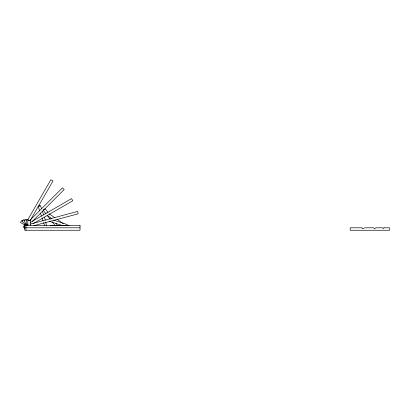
<?xml version="1.0" encoding="UTF-8"?>
<svg xmlns="http://www.w3.org/2000/svg" width="410" height="410" viewBox="0 0 410 410"><rect width="100%" height="100%" fill="white"/><g stroke="black" fill="none" stroke-linecap="round" stroke-linejoin="round"><path stroke-width="0.61" d="M24.144 226.033L25.425 223.814M27.649 219.96L50.866 179.744L52.998 180.974L30.099 220.636M24.661 225.623L26.025 224.26M29.622 220.662L62.453 187.831L64.191 189.569L32.262 221.497M43.342 210.417L45.279 208.91L48.026 212.436M27.49 224.08L23.672 226.284L24.897 228.411M30.243 222.486L71.555 198.635L72.785 200.762L33.123 223.66M38.253 206.512L40.585 205.743L41.584 208.777M28.295 224.629L24.139 225.741L24.774 228.114M30.243 224.106L77.551 211.432L78.187 213.805L33.948 225.654M50.532 225.341L66.507 225.31L68.967 225.715M24.733 227.796L80.027 227.796M53.495 220.078L65.656 224.009L68.977 225.725M49.41 221.344L62.909 225.7M22.791 221L21.73 220.385L20.5 222.512L24.759 224.972M49.149 213.83L54.976 217.761M57.093 219.186L63.217 223.691M47.247 215.511L51.952 218.684M24.661 220.411L23.79 219.54L22.053 221.282L25.528 224.757M23.355 226.93L24.661 228.232M44.792 209.284L44.608 209.044L43.152 210.176L46.053 213.902M47.217 215.399L50.317 219.381M52.254 221.871L55.355 225.854M26.614 220.324L25.999 219.263L23.872 220.488L26.332 224.747M55.98 223.158L57.467 225.895M42.389 211.201L43.593 214.84M44.398 217.269L45.397 220.303M40.001 205.933L39.903 205.646L38.156 206.22L39.637 210.709M40.431 213.103L41.42 216.101M42.015 217.894L43.004 220.893M43.598 222.686L44.593 225.684M28.526 220.749L28.208 219.56L25.835 220.196L27.106 224.946M45.792 222.138L46.366 225.833M30.263 225.341L30.263 220.426L27.808 220.426L27.808 225.341M25.963 225.341L25.963 230.256M383.965 227.796L383.447 228.565L382.31 227.796L375.867 227.796L374.525 228.841L373.715 227.796L365.095 227.796L362.425 228.677L362.132 227.796L350.181 227.796L350.181 230.256L389.5 230.256L389.5 227.796L383.965 227.796M80.027 225.341L24.733 225.341L24.733 230.256L80.027 230.256L80.027 225.341"/></g></svg>
